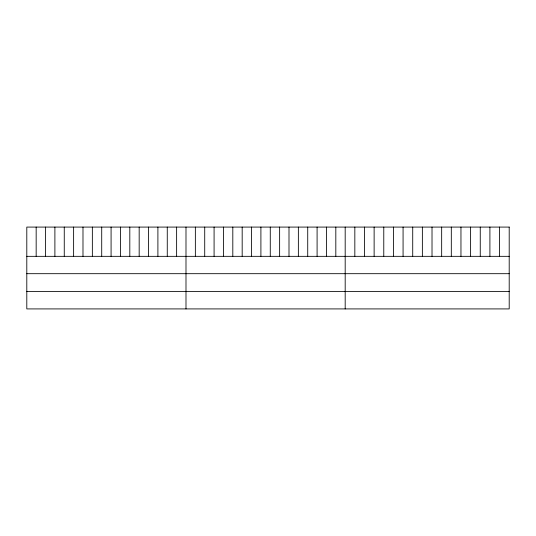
<?xml version="1.0" encoding="UTF-8"?>
<svg xmlns="http://www.w3.org/2000/svg" width="536" height="536" viewBox="0 0 536 536"><rect width="100%" height="100%" fill="white"/><g stroke="black" fill="none" stroke-linecap="round" stroke-linejoin="round"><path stroke-width="0.8" d="M26.8 256.335L509.2 256.335M26.8 273.688L509.2 273.688M26.8 291.564L509.2 291.564M499.552 227.083L499.552 256.335M489.904 227.083L489.904 256.335M480.256 227.083L480.256 256.335M470.608 227.083L470.608 256.335M460.96 227.083L460.96 256.335M451.312 227.083L451.312 256.335M441.664 227.083L441.664 256.335M432.016 227.083L432.016 256.335M422.368 227.083L422.368 256.335M412.72 227.083L412.72 256.335M403.072 227.083L403.072 256.335M393.424 227.083L393.424 256.335M383.776 227.083L383.776 256.335M374.128 227.083L374.128 256.335M364.48 227.083L364.48 256.335M354.832 227.083L354.832 256.335M345.184 227.083L345.184 308.917M335.817 227.083L335.817 256.335M326.458 227.083L326.458 256.335M317.091 227.083L317.091 256.335M307.724 227.083L307.724 256.335M298.364 227.083L298.364 256.335M288.998 227.083L288.998 256.335M279.631 227.083L279.631 256.335M270.271 227.083L270.271 256.335M260.905 227.083L260.905 256.335M251.545 227.083L251.545 256.335M242.178 227.083L242.178 256.335M232.812 227.083L232.812 256.335M223.452 227.083L223.452 256.335M214.085 227.083L214.085 256.335M204.719 227.083L204.719 256.335M195.359 227.083L195.359 256.335M185.992 227.083L185.992 308.917M176.625 227.083L176.625 256.335M167.266 227.083L167.266 256.335M157.899 227.083L157.899 256.335M148.532 227.083L148.532 256.335M139.172 227.083L139.172 256.335M129.806 227.083L129.806 256.335M120.439 227.083L120.439 256.335M111.079 227.083L111.079 256.335M101.713 227.083L101.713 256.335M92.353 227.083L92.353 256.335M82.986 227.083L82.986 256.335M73.62 227.083L73.62 256.335M64.26 227.083L64.26 256.335M54.893 227.083L54.893 256.335M45.527 227.083L45.527 256.335M36.167 227.083L36.167 256.335M509.2 227.083L26.8 227.083L26.8 308.917L509.2 308.917L509.2 227.083"/></g></svg>
